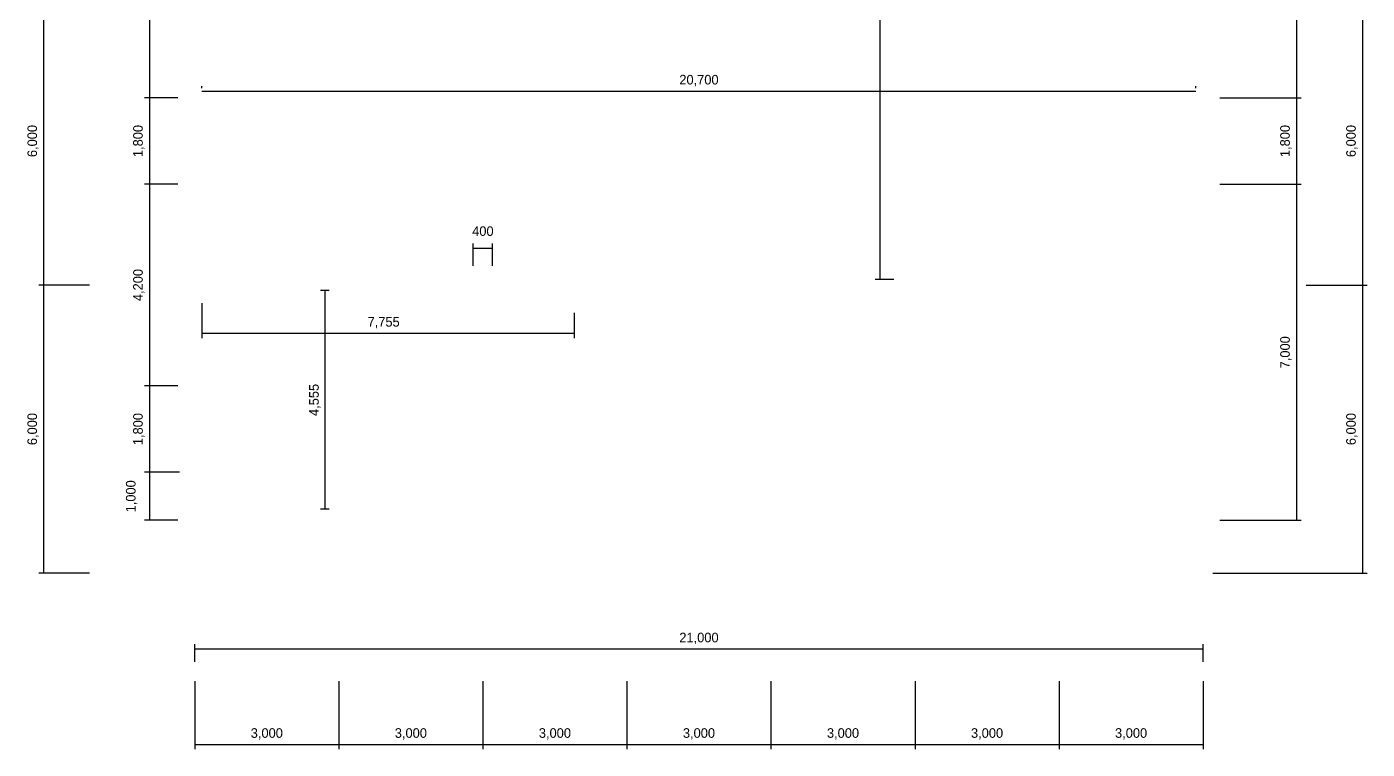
# Model space of a CAD drawing. Extents: x -2017610 to 288295, y -481381 to 250994.
# Drawn here: x 107735 to 135650, y -277472 to -262426 of the extents above; entities that cross this region are included whole.
import ezdxf

# ---------------------------------------------------------------- set-up
doc = ezdxf.new("R2010")
doc.units = 0
doc.header["$LTSCALE"] = 7
doc.header["$MEASUREMENT"] = 0
doc.header["$PDMODE"] = 2
doc.layers.get('DEFPOINTS').update_dxf_attribs({"linetype": 'CONTINUOUS'})
doc.layers.add('DIM', color=1, linetype='CONTINUOUS')
doc.styles.add('STYLUS', font='stylu.ttf')
doc.dimstyles.new('DIM100S', dxfattribs={"dimscale": 0, "dimtxt": 200, "dimasz": 200, "dimexe": 100, "dimexo": 200, "dimgap": 100, "dimtad": 1, "dimdec": 0, "dimtxsty": 'STYLUS', "dimblk1": 'ARCHTICK', "dimblk2": 'ARCHTICK', "dimsah": 1, "dimcen": 100, "dimclrd": 256, "dimclre": 256, "dimclrt": 10, "dimazin": 3, "dimtfac": 1, "dimtdec": 0, "dimtmove": 0, "dimatfit": 3, "dimtolj": 1, "dimtzin": 0})

# ---------------------------------------------------------------- blocks, each defined once
blk = doc.blocks.new('*D494')
at = {"layer": 'DEFPOINTS', "color": 0}
for p in [(117433, -267038), (117033, -267605), (117433, -267605)]:
    blk.add_point(p, dxfattribs=at)
at = {"layer": 'DIM'}
for p, q in [((117033, -267405), (117033, -266938)), ((117033, -267038), (117433, -267038)), ((117433, -267405), (117433, -266938))]:
    blk.add_line(p, q, dxfattribs=at)
at = {"layer": 'DIM', "color": 10, "insert": (117233, -266683), "char_height": 200, "attachment_point": 5, "style": 'STYLUS'}
blk.add_mtext('\\A1;400', dxfattribs=at)
blk = doc.blocks.new('_ARCHTICK')
blk = doc.blocks.new('*D497')
at = {"layer": 'DEFPOINTS', "color": 0}
for p in [(111233, -275855), (114233, -275855), (114233, -277372)]:
    blk.add_point(p, dxfattribs=at)
at = {"layer": 'DIM'}
for p, q in [((111233, -276055), (111233, -277472)), ((114233, -276055), (114233, -277472)), ((111233, -277372), (114233, -277372))]:
    blk.add_line(p, q, dxfattribs=at)
at = {"layer": 'DIM', "color": 10, "insert": (112733, -277154), "char_height": 200, "attachment_point": 5, "style": 'STYLUS'}
blk.add_mtext('\\A1;3,000', dxfattribs=at)
blk = doc.blocks.new('*D498')
at = {"layer": 'DEFPOINTS', "color": 0}
for p in [(114233, -275855), (117233, -275855), (117233, -277372)]:
    blk.add_point(p, dxfattribs=at)
at = {"layer": 'DIM'}
for p, q in [((114233, -276055), (114233, -277472)), ((117233, -276055), (117233, -277472)), ((114233, -277372), (117233, -277372))]:
    blk.add_line(p, q, dxfattribs=at)
at = {"layer": 'DIM', "color": 10, "insert": (115733, -277154), "char_height": 200, "attachment_point": 5, "style": 'STYLUS'}
blk.add_mtext('\\A1;3,000', dxfattribs=at)
blk = doc.blocks.new('*D499')
at = {"layer": 'DEFPOINTS', "color": 0}
for p in [(117233, -275855), (120233, -275855), (120233, -277372)]:
    blk.add_point(p, dxfattribs=at)
at = {"layer": 'DIM'}
for p, q in [((117233, -276055), (117233, -277472)), ((120233, -276055), (120233, -277472)), ((117233, -277372), (120233, -277372))]:
    blk.add_line(p, q, dxfattribs=at)
at = {"layer": 'DIM', "color": 10, "insert": (118733, -277154), "char_height": 200, "attachment_point": 5, "style": 'STYLUS'}
blk.add_mtext('\\A1;3,000', dxfattribs=at)
blk = doc.blocks.new('*D500')
at = {"layer": 'DEFPOINTS', "color": 0}
for p in [(120233, -275855), (123233, -275855), (123233, -277372)]:
    blk.add_point(p, dxfattribs=at)
at = {"layer": 'DIM'}
for p, q in [((120233, -276055), (120233, -277472)), ((123233, -276055), (123233, -277472)), ((120233, -277372), (123233, -277372))]:
    blk.add_line(p, q, dxfattribs=at)
at = {"layer": 'DIM', "color": 10, "insert": (121733, -277154), "char_height": 200, "attachment_point": 5, "style": 'STYLUS'}
blk.add_mtext('\\A1;3,000', dxfattribs=at)
blk = doc.blocks.new('*D501')
at = {"layer": 'DEFPOINTS', "color": 0}
for p in [(123233, -275855), (126233, -275855), (126233, -277372)]:
    blk.add_point(p, dxfattribs=at)
at = {"layer": 'DIM'}
for p, q in [((123233, -276055), (123233, -277472)), ((126233, -276055), (126233, -277472)), ((123233, -277372), (126233, -277372))]:
    blk.add_line(p, q, dxfattribs=at)
at = {"layer": 'DIM', "color": 10, "insert": (124733, -277154), "char_height": 200, "attachment_point": 5, "style": 'STYLUS'}
blk.add_mtext('\\A1;3,000', dxfattribs=at)
blk = doc.blocks.new('*D502')
at = {"layer": 'DEFPOINTS', "color": 0}
for p in [(126233, -275855), (129233, -275855), (129233, -277372)]:
    blk.add_point(p, dxfattribs=at)
at = {"layer": 'DIM'}
for p, q in [((126233, -276055), (126233, -277472)), ((129233, -276055), (129233, -277472)), ((126233, -277372), (129233, -277372))]:
    blk.add_line(p, q, dxfattribs=at)
at = {"layer": 'DIM', "color": 10, "insert": (127733, -277154), "char_height": 200, "attachment_point": 5, "style": 'STYLUS'}
blk.add_mtext('\\A1;3,000', dxfattribs=at)
blk = doc.blocks.new('*D503')
at = {"layer": 'DEFPOINTS', "color": 0}
for p in [(129233, -275855), (132233, -275855), (132233, -277372)]:
    blk.add_point(p, dxfattribs=at)
at = {"layer": 'DIM'}
for p, q in [((129233, -276055), (129233, -277472)), ((132233, -276055), (132233, -277472)), ((129233, -277372), (132233, -277372))]:
    blk.add_line(p, q, dxfattribs=at)
at = {"layer": 'DIM', "color": 10, "insert": (130733, -277154), "char_height": 200, "attachment_point": 5, "style": 'STYLUS'}
blk.add_mtext('\\A1;3,000', dxfattribs=at)
blk = doc.blocks.new('*D504')
at = {"layer": 'DEFPOINTS', "color": 0}
for p in [(132233, -275384), (111233, -275855), (132233, -275855)]:
    blk.add_point(p, dxfattribs=at)
at = {"layer": 'DIM'}
for p, q in [((111233, -275655), (111233, -275284)), ((111233, -275384), (132233, -275384)), ((132233, -275655), (132233, -275284))]:
    blk.add_line(p, q, dxfattribs=at)
at = {"layer": 'DIM', "color": 10, "insert": (121733, -275165), "char_height": 200, "attachment_point": 5, "style": 'STYLUS'}
blk.add_mtext('\\A1;21,000', dxfattribs=at)
blk = doc.blocks.new('*D511')
at = {"layer": 'DEFPOINTS', "color": 0}
for p in [(132383, -259705), (132383, -263905), (134176, -263905)]:
    blk.add_point(p, dxfattribs=at)
at = {"layer": 'DIM'}
for p, q in [((132583, -259705), (134276, -259705)), ((134176, -259705), (134176, -263905)), ((132583, -263905), (134276, -263905))]:
    blk.add_line(p, q, dxfattribs=at)
at = {"layer": 'DIM', "color": 10, "insert": (133957, -261805), "char_height": 200, "attachment_point": 5, "rotation": 90, "style": 'STYLUS'}
blk.add_mtext('\\A1;4,200', dxfattribs=at)
blk = doc.blocks.new('*D512')
at = {"layer": 'DEFPOINTS', "color": 0}
for p in [(132383, -263905), (132383, -265705), (134176, -265705)]:
    blk.add_point(p, dxfattribs=at)
at = {"layer": 'DIM'}
for p, q in [((132583, -263905), (134276, -263905)), ((134176, -263905), (134176, -265705)), ((132583, -265705), (134276, -265705))]:
    blk.add_line(p, q, dxfattribs=at)
at = {"layer": 'DIM', "color": 10, "insert": (133957, -264805), "char_height": 200, "attachment_point": 5, "rotation": 90, "style": 'STYLUS'}
blk.add_mtext('\\A1;1,800', dxfattribs=at)
blk = doc.blocks.new('*D513')
at = {"layer": 'DEFPOINTS', "color": 0}
for p in [(132383, -265705), (132383, -272705), (134176, -272705)]:
    blk.add_point(p, dxfattribs=at)
at = {"layer": 'DIM'}
for p, q in [((132583, -265705), (134276, -265705)), ((134176, -265705), (134176, -272705)), ((132583, -272705), (134276, -272705))]:
    blk.add_line(p, q, dxfattribs=at)
at = {"layer": 'DIM', "color": 10, "insert": (133957, -269205), "char_height": 200, "attachment_point": 5, "rotation": 90, "style": 'STYLUS'}
blk.add_mtext('\\A1;7,000', dxfattribs=at)
blk = doc.blocks.new('*D517')
at = {"layer": 'DEFPOINTS', "color": 0}
for p in [(134176, -261805), (134176, -267805), (135550, -267805)]:
    blk.add_point(p, dxfattribs=at)
at = {"layer": 'DIM'}
for p, q in [((134376, -261805), (135650, -261805)), ((135550, -261805), (135550, -267805)), ((134376, -267805), (135650, -267805))]:
    blk.add_line(p, q, dxfattribs=at)
at = {"layer": 'DIM', "color": 10, "insert": (135331, -264805), "char_height": 200, "attachment_point": 5, "rotation": 90, "style": 'STYLUS'}
blk.add_mtext('\\A1;6,000', dxfattribs=at)
blk = doc.blocks.new('*D518')
at = {"layer": 'DEFPOINTS', "color": 0}
for p in [(134176, -267805), (132233, -273805), (135550, -273805)]:
    blk.add_point(p, dxfattribs=at)
at = {"layer": 'DIM'}
for p, q in [((134376, -267805), (135650, -267805)), ((135550, -267805), (135550, -273805)), ((132433, -273805), (135650, -273805))]:
    blk.add_line(p, q, dxfattribs=at)
at = {"layer": 'DIM', "color": 10, "insert": (135331, -270805), "char_height": 200, "attachment_point": 5, "rotation": 90, "style": 'STYLUS'}
blk.add_mtext('\\A1;6,000', dxfattribs=at)
blk = doc.blocks.new('*D522')
at = {"layer": 'DEFPOINTS', "color": 0}
for p in [(109240, -261805), (108085, -267805), (109240, -267805)]:
    blk.add_point(p, dxfattribs=at)
at = {"layer": 'DIM'}
for p, q in [((109040, -261805), (107985, -261805)), ((108085, -261805), (108085, -267805)), ((109040, -267805), (107985, -267805))]:
    blk.add_line(p, q, dxfattribs=at)
at = {"layer": 'DIM', "color": 10, "insert": (107866, -264805), "char_height": 200, "attachment_point": 5, "rotation": 90, "style": 'STYLUS'}
blk.add_mtext('\\A1;6,000', dxfattribs=at)
blk = doc.blocks.new('*D523')
at = {"layer": 'DEFPOINTS', "color": 0}
for p in [(109240, -267805), (108085, -273805), (109240, -273805)]:
    blk.add_point(p, dxfattribs=at)
at = {"layer": 'DIM'}
for p, q in [((109040, -267805), (107985, -267805)), ((108085, -267805), (108085, -273805)), ((109040, -273805), (107985, -273805))]:
    blk.add_line(p, q, dxfattribs=at)
at = {"layer": 'DIM', "color": 10, "insert": (107866, -270805), "char_height": 200, "attachment_point": 5, "rotation": 90, "style": 'STYLUS'}
blk.add_mtext('\\A1;6,000', dxfattribs=at)
blk = doc.blocks.new('*D725')
at = {"layer": 'DEFPOINTS', "color": 0}
for p in [(111083, -259705), (110287, -263905), (111083, -263905)]:
    blk.add_point(p, dxfattribs=at)
at = {"layer": 'DIM'}
for p, q in [((110883, -259705), (110187, -259705)), ((110287, -259705), (110287, -263905)), ((110883, -263905), (110187, -263905))]:
    blk.add_line(p, q, dxfattribs=at)
at = {"layer": 'DIM', "color": 10, "insert": (110068, -261805), "char_height": 200, "attachment_point": 5, "rotation": 90, "style": 'STYLUS'}
blk.add_mtext('\\A1;4,200', dxfattribs=at)
blk = doc.blocks.new('*D726')
at = {"layer": 'DEFPOINTS', "color": 0}
for p in [(111083, -263905), (110287, -265705), (111083, -265705)]:
    blk.add_point(p, dxfattribs=at)
at = {"layer": 'DIM'}
for p, q in [((110883, -263905), (110187, -263905)), ((110287, -263905), (110287, -265705)), ((110883, -265705), (110187, -265705))]:
    blk.add_line(p, q, dxfattribs=at)
at = {"layer": 'DIM', "color": 10, "insert": (110068, -264805), "char_height": 200, "attachment_point": 5, "rotation": 90, "style": 'STYLUS'}
blk.add_mtext('\\A1;1,800', dxfattribs=at)
blk = doc.blocks.new('*D727')
at = {"layer": 'DEFPOINTS', "color": 0}
for p in [(111083, -269905), (110287, -271705), (111118, -271705)]:
    blk.add_point(p, dxfattribs=at)
at = {"layer": 'DIM'}
for p, q in [((110883, -269905), (110187, -269905)), ((110287, -269905), (110287, -271705)), ((110918, -271705), (110187, -271705))]:
    blk.add_line(p, q, dxfattribs=at)
at = {"layer": 'DIM', "color": 10, "insert": (110068, -270805), "char_height": 200, "attachment_point": 5, "rotation": 90, "style": 'STYLUS'}
blk.add_mtext('\\A1;1,800', dxfattribs=at)
blk = doc.blocks.new('*D728')
at = {"layer": 'DEFPOINTS', "color": 0}
for p in [(111118, -271705), (110287, -272705), (111083, -272705)]:
    blk.add_point(p, dxfattribs=at)
at = {"layer": 'DIM'}
for p, q in [((110918, -271705), (110187, -271705)), ((110287, -271705), (110287, -272705)), ((110883, -272705), (110187, -272705))]:
    blk.add_line(p, q, dxfattribs=at)
at = {"layer": 'DIM', "color": 10, "insert": (109918, -272205), "char_height": 200, "attachment_point": 5, "rotation": 90, "style": 'STYLUS'}
blk.add_mtext('\\A1;1,000', dxfattribs=at)
blk = doc.blocks.new('*D729')
at = {"layer": 'DEFPOINTS', "color": 0}
for p in [(111083, -265705), (110287, -269905), (111083, -269905)]:
    blk.add_point(p, dxfattribs=at)
at = {"layer": 'DIM'}
for p, q in [((110883, -265705), (110187, -265705)), ((110287, -265705), (110287, -269905)), ((110883, -269905), (110187, -269905))]:
    blk.add_line(p, q, dxfattribs=at)
at = {"layer": 'DIM', "color": 10, "insert": (110068, -267805), "char_height": 200, "attachment_point": 5, "rotation": 90, "style": 'STYLUS'}
blk.add_mtext('\\A1;4,200', dxfattribs=at)
blk = doc.blocks.new('*D766')
at = {"layer": 'DEFPOINTS', "color": 0}
for p in [(111383, -267980), (119137, -268182), (119137, -268808)]:
    blk.add_point(p, dxfattribs=at)
at = {"layer": 'DIM'}
for p, q in [((111383, -268180), (111383, -268908)), ((119137, -268382), (119137, -268908)), ((111383, -268808), (119137, -268808))]:
    blk.add_line(p, q, dxfattribs=at)
at = {"layer": 'DIM', "color": 10, "insert": (115166, -268590), "char_height": 200, "attachment_point": 5, "style": 'STYLUS'}
blk.add_mtext('\\A1;7,755', dxfattribs=at)
blk = doc.blocks.new('*D767')
at = {"layer": 'DEFPOINTS', "color": 0}
for p in [(113951, -267920), (114233, -267920), (114233, -272475)]:
    blk.add_point(p, dxfattribs=at)
at = {"layer": 'DIM'}
for p, q in [((114033, -267920), (113851, -267920)), ((113951, -272475), (113951, -267920)), ((114033, -272475), (113851, -272475))]:
    blk.add_line(p, q, dxfattribs=at)
at = {"layer": 'DIM', "color": 10, "insert": (113733, -270198), "char_height": 200, "attachment_point": 5, "rotation": 90, "style": 'STYLUS'}
blk.add_mtext('\\A1;4,555', dxfattribs=at)
blk = doc.blocks.new('*D768')
at = {"layer": 'DEFPOINTS', "color": 0}
for p in [(126058, -243920), (125500, -267690), (125993, -267690)]:
    blk.add_point(p, dxfattribs=at)
at = {"layer": 'DIM'}
for p, q in [((125858, -243920), (125400, -243920)), ((125500, -243920), (125500, -267690)), ((125793, -267690), (125400, -267690))]:
    blk.add_line(p, q, dxfattribs=at)
at = {"layer": 'DIM', "color": 10, "insert": (125281, -255805), "char_height": 200, "attachment_point": 5, "rotation": 90, "style": 'STYLUS'}
blk.add_mtext('\\A1;23,770', dxfattribs=at)
blk = doc.blocks.new('*D771')
at = {"layer": 'DEFPOINTS', "color": 0}
for p in [(132083, -263765), (111383, -263905), (132083, -263905)]:
    blk.add_point(p, dxfattribs=at)
at = {"layer": 'DIM'}
for p, q in [((111383, -263705), (111383, -263665)), ((111383, -263765), (132083, -263765)), ((132083, -263705), (132083, -263665))]:
    blk.add_line(p, q, dxfattribs=at)
at = {"layer": 'DIM', "color": 10, "insert": (121733, -263546), "char_height": 200, "attachment_point": 5, "style": 'STYLUS'}
blk.add_mtext('\\A1;20,700', dxfattribs=at)

msp = doc.modelspace()

# ---------------------------------------------------------------- dimensions: what is measured, and where the dimension line sits
at = {"layer": 'DIM'}
for base, p1, p2, picture, middle in [((125500.1, -267690.1), (126057.5, -243920.1), (125992.7, -267690.1), '*D768', (125281.4, -255805.1)), ((110286.8, -263905.1), (111082.5, -259705.1), (111082.5, -263905.1), '*D725', (110068, -261805.1)), ((134175.7, -263905.1), (132382.5, -259705.1), (132382.5, -263905.1), '*D511', (133957, -261805.1)), ((108084.5, -267805.1), (109239.6, -261805.1), (109239.6, -267805.1), '*D522', (107865.8, -264805.1)), ((135550.1, -267805.1), (134175.7, -261805.1), (134175.7, -267805.1), '*D517', (135331.3, -264805.1)), ((110286.8, -265705.1), (111082.5, -263905.1), (111082.5, -265705.1), '*D726', (110068, -264805.1)), ((134175.7, -265705.1), (132382.5, -263905.1), (132382.5, -265705.1), '*D512', (133957, -264805.1)), ((110286.8, -269905.1), (111082.5, -265705.1), (111082.5, -269905.1), '*D729', (110068, -267805.1)), ((134175.7, -272705.1), (132382.5, -265705.1), (132382.5, -272705.1), '*D513', (133957, -269205.1)), ((108084.5, -273805.1), (109239.6, -267805.1), (109239.6, -273805.1), '*D523', (107865.8, -270805.1)), ((113951.2, -267920.1), (114232.5, -272475.1), (114232.5, -267920.1), '*D767', (113733.2, -270197.6)), ((135550.1, -273805.1), (134175.7, -267805.1), (132232.5, -273805.1), '*D518', (135331.3, -270805.1)), ((110286.8, -271705.1), (111082.5, -269905.1), (111117.5, -271705.1), '*D727', (110068, -270805.1)), ((110286.8, -272705.1), (111117.5, -271705.1), (111082.5, -272705.1), '*D728', (109918, -272205.1))]:
    dim = msp.add_linear_dim(base=base, p1=p1, p2=p2, angle=90, dimstyle='DIM100S', override={"dimscale": 1}, dxfattribs=at)
    dim.commit()
    dim.dimension.update_dxf_attribs({"geometry": picture, "text_midpoint": middle})
for base, p1, p2, picture, middle in [((132082.5, -263765), (111382.5, -263905.1), (132082.5, -263905.1), '*D771', (121732.5, -263546.3)), ((117432.5, -267038), (117032.5, -267605.1), (117432.5, -267605.1), '*D494', (117232.5, -266682.8)), ((132232.5, -275384.2), (111232.5, -275855.1), (132232.5, -275855.1), '*D504', (121732.5, -275165.4)), ((114232.5, -277372.3), (111232.5, -275855.1), (114232.5, -275855.1), '*D497', (112732.5, -277153.6)), ((117232.5, -277372.3), (114232.5, -275855.1), (117232.5, -275855.1), '*D498', (115732.5, -277153.6)), ((120232.5, -277372.3), (117232.5, -275855.1), (120232.5, -275855.1), '*D499', (118732.5, -277153.6)), ((123232.5, -277372.3), (120232.5, -275855.1), (123232.5, -275855.1), '*D500', (121732.5, -277153.6)), ((126232.5, -277372.3), (123232.5, -275855.1), (126232.5, -275855.1), '*D501', (124732.5, -277153.6)), ((129232.5, -277372.3), (126232.5, -275855.1), (129232.5, -275855.1), '*D502', (127732.5, -277153.6)), ((132232.5, -277372.3), (129232.5, -275855.1), (132232.5, -275855.1), '*D503', (130732.5, -277153.6))]:
    dim = msp.add_linear_dim(base=base, p1=p1, p2=p2, dimstyle='DIM100S', override={"dimscale": 1}, dxfattribs=at)
    dim.commit()
    dim.dimension.update_dxf_attribs({"geometry": picture, "text_midpoint": middle})
dim = msp.add_linear_dim(base=(119137.2, -268807.6), p1=(111382.5, -267980.1), p2=(119137.2, -268181.6), dimstyle='DIM100S', override={"dimscale": 1}, dxfattribs=at)
dim.commit()
dim.dimension.update_dxf_attribs({"geometry": '*D766', "text_midpoint": (115166.2, -268589.6), "dimtype": 160})

doc.saveas('drawing.dxf')
